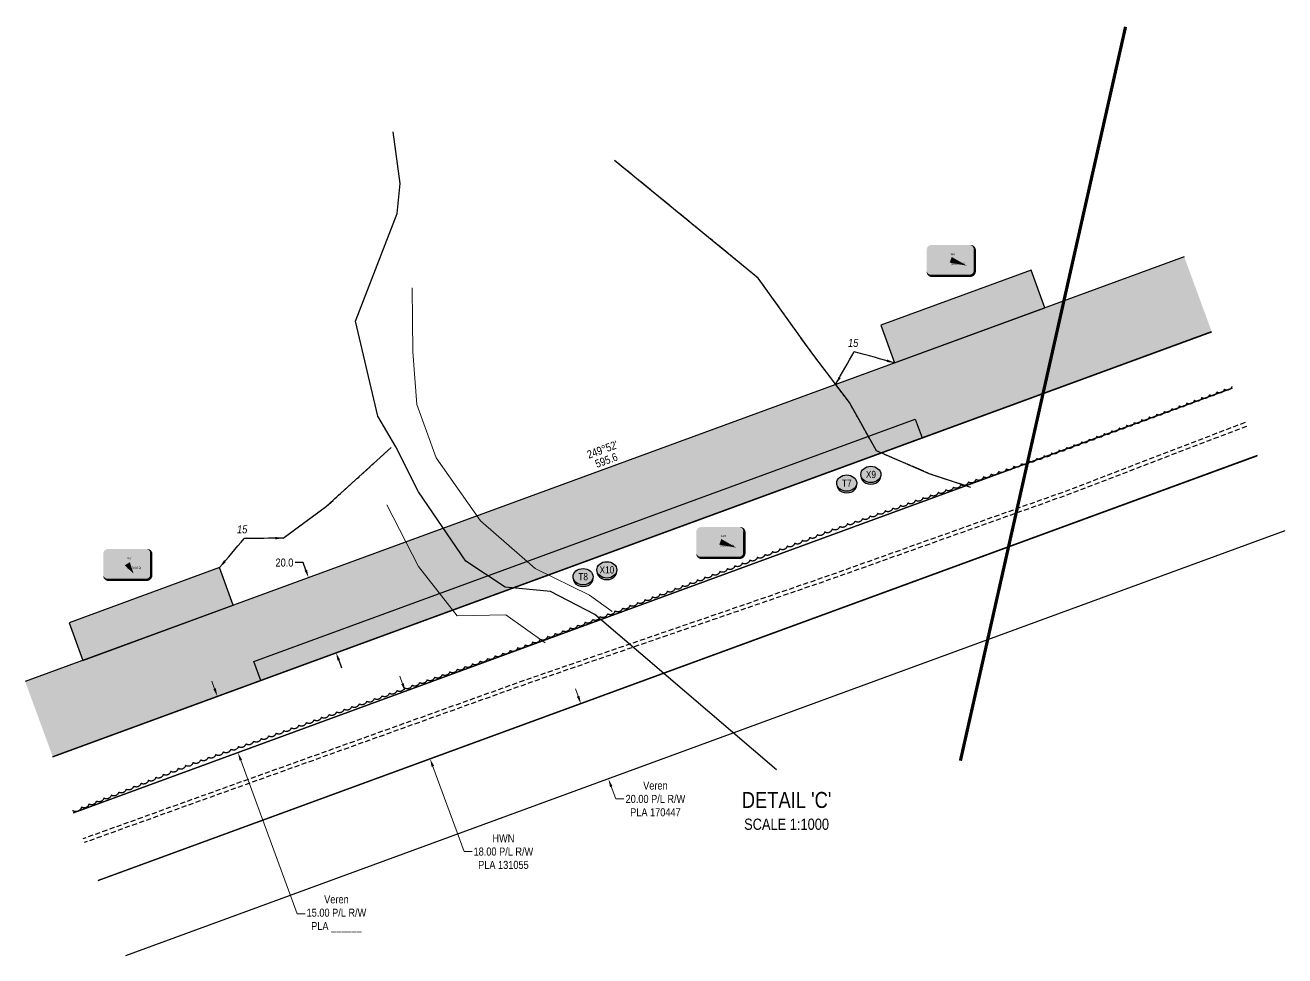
# Model space of a CAD drawing. Extents: x 399452 to 415540, y 6060435 to 6067869.
# Drawn here: x 403990 to 405563, y 6064286 to 6065448 of the extents above; entities that cross this region are included whole.
import ezdxf
from ezdxf.enums import TextEntityAlignment as Align

# ---------------------------------------------------------------- set-up
doc = ezdxf.new("R2018")
doc.units = 0
doc.header["$LTSCALE"] = 5
doc.header["$PDSIZE"] = 0.5
for name, pattern in [('0', [1, 1, 0]), ('DASHDOT2', [12.7, 6.35, -3.175, 0, -3.175]), ('foc-TOPO-ephemeral', [6.25, 3.125, -0.625, 0.625, -0.625, 0.625, -0.625]), ('UG_PIPE', [1.875, 1.25, -0.625])]:
    doc.linetypes.add(name, pattern=pattern)
doc.layers.get('Defpoints').update_dxf_attribs({"color": 9})
for name, color, linetype, lineweight in [('AS-GENERAL', 48, 'Continuous', 18), ('C-RW-T', 13, 'Continuous', 9), ('F-RW-T', 190, 'Continuous', 9), ('T-TIE-T', 201, 'Continuous', 18)]:
    doc.layers.add(name, color=color, linetype=linetype, lineweight=lineweight)
for name, color, linetype in [('AS-PIPE-UG', 44, 'UG_PIPE'), ('AS-WILDLIFE', 131, 'DASHDOT2'), ('C-RW', 13, 'Continuous'), ('DETAIL-T', 7, 'Continuous'), ('F-RW', 190, 'Continuous'), ('L-BD1', 253, 'Continuous'), ('P-CROSSINGS', 250, 'Continuous'), ('P-PROPOSED', 10, 'Continuous'), ('P-PROPOSED-H', 21, 'Continuous'), ('P-TEMP-BLOCKS', 250, 'Continuous'), ('P-TEMP-H', 41, 'Continuous'), ('P-TEMP_LOG DECK', 46, 'Continuous'), ('P-TEMP_WORKSPACE', 46, 'Continuous'), ('P-TXT', 4, 'Continuous'), ('T-BUSH', 110, '0'), ('T-CREEK', 160, 'Continuous'), ('T-DRAW', 143, 'foc-TOPO-ephemeral')]:
    doc.layers.add(name, color=color, linetype=linetype)
doc.styles.add('80CG', font='ARIALN.TTF', dxfattribs={"height": 10})
doc.styles.add('80L', font='ARIALN.TTF', dxfattribs={"height": 10})
doc.styles.add('Crossing', font='ARIALN.TTF', dxfattribs={"height": 10})
doc.styles.add('foc-LtypeFont', font='ARIALN.TTF', dxfattribs={"height": 7.35})
doc.styles.get("Standard").update_dxf_attribs({"font": 'ARIALN.TTF'})
doc.linetypes.add('foc-TOPO-flowdirection-NOLINE', pattern='A,0,[">",foc-LtypeFont,S=0.3,R=0,X=0,Y=-0.945],-20,[">",foc-LtypeFont,S=0.3,R=0,X=0,Y=-0.945],0', length=20)
doc.dimstyles.new('Compass 5 000', dxfattribs={"dimscale": 5, "dimtxt": 9, "dimasz": 2, "dimexe": 0.2, "dimexo": 0.0625, "dimgap": 0.5, "dimtad": 0, "dimtih": 1, "dimtoh": 1, "dimzin": 0, "dimdsep": 46, "dimtxsty": '80CG', "dimcen": 0.1, "dimse1": 1, "dimse2": 1, "dimclrd": 256, "dimclrt": 256, "dimaunit": 1, "dimadec": 4, "dimazin": 0, "dimtfac": 0.06, "dimtofl": 0, "dimtmove": 0, "dimatfit": 1, "dimfxl": 0.2, "dimtolj": 1, "dimtzin": 0, "dimlwd": -1, "dimarcsym": 0})

# ---------------------------------------------------------------- blocks, each defined once
blk = doc.blocks.new('*U153')
at = {"true_color": 0xff8aff}
h = blk.add_hatch(color=211, dxfattribs=at)
edge = h.paths.add_edge_path()
edge.add_line((-24, -20), (24, -20))
edge.add_arc((24, -14), 6, 270, 360)
edge.add_line((30, -14), (30, 12.5))
edge.add_arc((24, 12.5), 6, 0, 90)
edge.add_line((24, 18.5), (-24, 18.5))
edge.add_arc((-24, 12.5), 6, 90, 180)
edge.add_line((-30, 12.5), (-30, -14))
edge.add_arc((-24, -14), 6, 180, 270)
at = {"color": 250, "flags": 128}
blk.add_lwpolyline([(-24, -20, 3, 3, 0), (24, -20, 3, 3, 0.414214), (30, -14, 3, 3, 0), (30, 12.5, 3, 0, 0.414214), (24, 18.5, 0, 0, 0), (-24, 18.5, 0, 0, 0.414214), (-30, 12.5, 0, 0, 0), (-30, -14, 0, 3, 0.414214)], format="xyseb", close=True, dxfattribs=at)
at = {"flags": 128}
blk.add_lwpolyline([(20.1, -7.3, 0, 7.5, 0), (0, 0, 0, 0, 0)], format="xyseb", dxfattribs=at)
at = {"color": 250, "lineweight": 30, "flags": 104}
blk.add_attdef('TEMP_AREA_W1', text='', height=12, dxfattribs=at).set_placement((0, 8.3), align=Align.MIDDLE_CENTER)
blk.add_attdef('ENTER_TEXT', text='', height=9, dxfattribs=at).set_placement((0, -3.6), align=Align.TOP_CENTER)
blk = doc.blocks.new('*U156')
at = {"true_color": 0xff8aff}
h = blk.add_hatch(color=211, dxfattribs=at)
edge = h.paths.add_edge_path()
edge.add_line((-24, -20), (24, -20))
edge.add_arc((24, -14), 6, 270, 360)
edge.add_line((30, -14), (30, 12.5))
edge.add_arc((24, 12.5), 6, 0, 90)
edge.add_line((24, 18.5), (-24, 18.5))
edge.add_arc((-24, 12.5), 6, 90, 180)
edge.add_line((-30, 12.5), (-30, -14))
edge.add_arc((-24, -14), 6, 180, 270)
at = {"color": 250, "flags": 128}
blk.add_lwpolyline([(-24, -20, 3, 3, 0), (24, -20, 3, 3, 0.414214), (30, -14, 3, 3, 0), (30, 12.5, 3, 0, 0.414214), (24, 18.5, 0, 0, 0), (-24, 18.5, 0, 0, 0.414214), (-30, 12.5, 0, 0, 0), (-30, -14, 0, 3, 0.414214)], format="xyseb", close=True, dxfattribs=at)
at = {"flags": 128}
blk.add_lwpolyline([(7.8, -12.2, 0, 7.5, 0), (0, 0, 0, 0, 0)], format="xyseb", dxfattribs=at)
at = {"color": 250, "lineweight": 30, "flags": 104}
blk.add_attdef('TEMP_AREA_W1', text='', height=12, dxfattribs=at).set_placement((0, 8.3), align=Align.MIDDLE_CENTER)
blk.add_attdef('ENTER_TEXT', text='', height=9, dxfattribs=at).set_placement((0, -3.6), align=Align.TOP_CENTER)
blk = doc.blocks.new('*D152')
at = {"layer": 'C-RW-T', "transparency": 16777216}
for p, q in [((404680.3, 6064610.5), (404676.9, 6064619.9)), ((404721.6, 6064497.7), (404727.3, 6064482.3)), ((404727.3, 6064482.3), (404737.3, 6064482.3))]:
    blk.add_line(p, q, dxfattribs=at)
for points in [[(404681.9, 6064611.1), (404678.7, 6064610), (404683.7, 6064601.2)], [(404723.2, 6064498.3), (404720.1, 6064497.1), (404718.2, 6064507.1)]]:
    blk.add_solid(points, dxfattribs=at)
at = {"layer": 'Defpoints', "color": 0, "transparency": 16777216}
for p in [(405429.9, 6064874.5), (405464.4, 6064780.4), (404718.2, 6064507.1)]:
    blk.add_point(p, dxfattribs=at)
at = {"layer": 'C-RW-T', "transparency": 16777216, "insert": (404776.8, 6064482.3), "char_height": 10, "attachment_point": 5, "style": '80CG'}
blk.add_mtext('\\A1;Veren\\P20.00 P/L R/W\\PPLA 170447', dxfattribs=at)
blk = doc.blocks.new('*D151')
at = {"layer": 'C-RW-T', "transparency": 16777216}
for p, q in [((404226.4, 6064620), (404222.9, 6064629.4)), ((404259, 6064530.9), (404329.4, 6064338.9)), ((404329.4, 6064338.9), (404339.4, 6064338.9))]:
    blk.add_line(p, q, dxfattribs=at)
for points in [[(404227.9, 6064620.6), (404224.8, 6064619.4), (404229.8, 6064610.6)], [(404260.6, 6064531.4), (404257.5, 6064530.3), (404255.6, 6064540.2)]]:
    blk.add_solid(points, dxfattribs=at)
at = {"layer": 'Defpoints', "color": 0, "transparency": 16777216}
for p in [(404293.5, 6064634), (404229.8, 6064610.6), (404319.3, 6064563.6)]:
    blk.add_point(p, dxfattribs=at)
at = {"layer": 'C-RW-T', "transparency": 16777216, "insert": (404378.5, 6064338.9), "char_height": 10, "attachment_point": 5, "style": '80CG'}
blk.add_mtext('\\A1;Veren\\P15.00 P/L R/W\\PPLA ______', dxfattribs=at)
blk = doc.blocks.new('xing2')
h = blk.add_hatch(color=50)
h.dxf.hatch_style = 1
edge = h.paths.add_edge_path()
edge.add_ellipse((0, 0), major_axis=(-12.5, 0), ratio=0.816297, start_angle=0, end_angle=360)
h = blk.add_hatch(color=250)
h.dxf.hatch_style = 1
edge = h.paths.add_edge_path()
edge.add_ellipse((0, -2), major_axis=(-12.5, 0), ratio=0.816297, start_angle=0, end_angle=180)
edge.add_line((12.5, -2), (12.5, 0))
edge.add_ellipse((0, 0), major_axis=(-12.5, 0), ratio=0.816297, start_angle=0, end_angle=180, ccw=False)
edge.add_line((-12.5, 0), (-12.5, -2))
at = {"color": 250}
blk.add_ellipse((0, 0), major_axis=(-12.5, 0), ratio=0.816297, dxfattribs=at)
blk.add_ellipse((0, -2), major_axis=(-12.5, 0), ratio=0.816297, start_param=0, end_param=3.141593, dxfattribs=at)
at = {"color": 250, "style": 'Crossing'}
blk.add_attdef('CROSSING', text='', height=9, dxfattribs=at).set_placement((0.1, 0), align=Align.MIDDLE_CENTER)
at = {"color": 250, "style": 'Crossing', "flags": 1}
for tag, p in [('OWNER', (0.1, -12.5)), ('DESCRIPTION', (0.1, -25.8)), ('LOCATION', (0.1, -39.3)), ('DWG_REF', (0.1, -52.8))]:
    blk.add_attdef(tag, text='', height=9, dxfattribs=at).set_placement(p, align=Align.MIDDLE_CENTER)
blk = doc.blocks.new('*D154')
at = {"layer": 'Defpoints', "color": 0, "transparency": 16777216}
for p in [(404336.9, 6064756.2), (404343.7, 6064758.7), (404371.2, 6064662.5)]:
    blk.add_point(p, dxfattribs=at)
at = {"layer": 'P-TXT', "transparency": 16777216}
for p, q in [((404336.8, 6064777.4), (404326.8, 6064777.4)), ((404340.3, 6064768.1), (404336.8, 6064777.4)), ((404381.5, 6064655.6), (404384.9, 6064646.2))]:
    blk.add_line(p, q, dxfattribs=at)
for points in [[(404341.8, 6064768.6), (404338.7, 6064767.5), (404343.7, 6064758.7)], [(404383.1, 6064656.2), (404379.9, 6064655), (404378, 6064665)]]:
    blk.add_solid(points, dxfattribs=at)
at = {"layer": 'P-TXT', "transparency": 16777216, "insert": (404313.6, 6064777.4), "char_height": 10, "attachment_point": 5, "style": '80CG'}
blk.add_mtext('\\A1;20.0', dxfattribs=at)
blk = doc.blocks.new('*D155')
at = {"layer": 'Defpoints', "color": 0, "transparency": 16777216}
for p in [(404507.5, 6064632.6), (404538.4, 6064548.2), (404495.5, 6064532.4)]:
    blk.add_point(p, dxfattribs=at)
at = {"layer": 'F-RW-T', "transparency": 16777216}
for p, q in [((404461.1, 6064626.2), (404457.6, 6064635.6)), ((404498.9, 6064523), (404537.9, 6064416.6)), ((404537.9, 6064416.6), (404547.9, 6064416.6))]:
    blk.add_line(p, q, dxfattribs=at)
for points in [[(404462.6, 6064626.8), (404459.5, 6064625.6), (404464.5, 6064616.8)], [(404500.5, 6064523.6), (404497.3, 6064522.5), (404495.5, 6064532.4)]]:
    blk.add_solid(points, dxfattribs=at)
at = {"layer": 'F-RW-T', "transparency": 16777216, "insert": (404587, 6064416.6), "char_height": 10, "attachment_point": 5, "style": '80CG'}
blk.add_mtext('\\A1;HWN\\P18.00 P/L R/W\\PPLA 131055', dxfattribs=at)
blk = doc.blocks.new('Well_proximity')
h = blk.add_hatch(color=191)
h.dxf.hatch_style = 1
edge = h.paths.add_edge_path()
edge.add_ellipse((0, 0), major_axis=(-12.5, 0), ratio=0.816297, start_angle=0, end_angle=360)
h = blk.add_hatch(color=250)
h.dxf.hatch_style = 1
edge = h.paths.add_edge_path()
edge.add_ellipse((0, -2), major_axis=(-12.5, 0), ratio=0.816297, start_angle=0, end_angle=180)
edge.add_line((12.5, -2), (12.5, 0))
edge.add_ellipse((0, 0), major_axis=(-12.5, 0), ratio=0.816297, start_angle=0, end_angle=180, ccw=False)
edge.add_line((-12.5, 0), (-12.5, -2))
at = {"color": 250}
blk.add_ellipse((0, 0), major_axis=(-12.5, 0), ratio=0.816297, dxfattribs=at)
blk.add_ellipse((0, -2), major_axis=(-12.5, 0), ratio=0.816297, start_param=0, end_param=3.141593, dxfattribs=at)
at = {"color": 250, "style": '80L'}
blk.add_attdef('CROSSING', text='', height=9, dxfattribs=at).set_placement((0.1, 0), align=Align.MIDDLE_CENTER)

msp = doc.modelspace()

# ---------------------------------------------------------------- hatches: boundary and pattern name
at = {"layer": 'P-PROPOSED-H'}
h = msp.add_hatch(color=256, dxfattribs=at)
h.dxf.hatch_style = 1
h.paths.add_polyline_path([(405471.419, 6065065.581), (405437.005, 6065159.429), (403989.889, 6064628.971), (404024.291, 6064535.118)])
at = {"layer": 'P-TEMP-H'}
h = msp.add_hatch(color=256, dxfattribs=at)
h.dxf.hatch_style = 1
h.paths.add_polyline_path([(405075.413, 6065026.883), (405263.118, 6065095.689), (405245.916, 6065142.615), (405058.212, 6065073.809)])
h = msp.add_hatch(color=256, dxfattribs=at)
h.dxf.hatch_style = 1
h.paths.add_polyline_path([(404275.499, 6064653.823), (405101.16, 6064956.694), (405109.766, 6064933.233), (404284.105, 6064630.362)])
h = msp.add_hatch(color=256, dxfattribs=at)
h.dxf.hatch_style = 1
h.paths.add_polyline_path([(404061.995, 6064655.402), (404249.699, 6064724.207), (404232.498, 6064771.134), (404044.793, 6064702.328)])

# ---------------------------------------------------------------- linework, layer by layer
at = {"layer": 'AS-GENERAL', "flags": 128}
for points in [[(404472.944, 6065120.4), (404473.709, 6065040.545), (404478.709, 6064974.87), (404502.869, 6064908.465), (404558.409, 6064829.65), (404626.564, 6064770.205), (404694.419, 6064736.92), (404722.679, 6064716.42)], [(404639.094, 6064677.36), (404590.229, 6064712.055), (404529.054, 6064710.995), (404480.949, 6064772.57), (404441.499, 6064849.595)]]:
    msp.add_lwpolyline(points, dxfattribs=at)
at = {"layer": 'AS-PIPE-UG', "flags": 128}
for points in [[(405512.969, 6064952.273), (405288.03, 6064866.103), (404998.727, 6064762.992), (404616.512, 6064631.475), (404215.165, 6064487.648), (404061.906, 6064432.505)], [(405514.69, 6064947.58), (405289.764, 6064861.415), (405000.379, 6064758.275), (404618.169, 6064626.76), (404216.854, 6064482.945), (404063.626, 6064427.812)]]:
    msp.add_lwpolyline(points, dxfattribs=at)
at = {"layer": 'AS-WILDLIFE', "const_width": 3.998, "flags": 128}
msp.add_lwpolyline([(405363.83, 6065446.451), (405314.305, 6065226.362), (405157.625, 6064530.084)], dxfattribs=at)
at = {"layer": 'C-RW'}
for points in [[(404024.237, 6064535.266), (405471.338, 6065065.803)], [(405497.148, 6064995.417), (404050.039, 6064464.877)], [(404081.002, 6064380.409), (405528.121, 6064910.953)], [(405562.673, 6064817.155), (404115.221, 6064286.49)]]:
    msp.add_lwpolyline(points, dxfattribs=at)
at = {"layer": 'F-RW'}
for points in [[(404050.039, 6064464.877), (405497.148, 6064995.417)], [(405528.07, 6064911.092), (404080.994, 6064380.43)]]:
    msp.add_lwpolyline(points, dxfattribs=at)
at = {"layer": 'P-PROPOSED'}
for points in [[(405437.005, 6065159.429), (403989.889, 6064628.971)], [(404024.291, 6064535.118), (405471.419, 6065065.581)]]:
    msp.add_lwpolyline(points, dxfattribs=at)
at = {"layer": 'P-TEMP_LOG DECK', "flags": 128}
msp.add_lwpolyline([(404275.499, 6064653.823), (405101.16, 6064956.694), (405109.766, 6064933.233), (404284.105, 6064630.362)], close=True, dxfattribs=at)
at = {"layer": 'P-TEMP_WORKSPACE'}
for points in [[(405075.413, 6065026.883), (405263.118, 6065095.689), (405245.916, 6065142.615), (405058.212, 6065073.809)], [(404061.995, 6064655.402), (404249.699, 6064724.207), (404232.498, 6064771.134), (404044.793, 6064702.328)]]:
    msp.add_lwpolyline(points, close=True, dxfattribs=at)
at = {"layer": 'T-BUSH', "flags": 128}
msp.add_lwpolyline([(405496.465, 6064997.255, -0.52056705), (405487.089, 6064993.789, -0.52056705), (405477.712, 6064990.327, -0.52056705), (405468.335, 6064986.864, -0.52056705), (405458.958, 6064983.401, -0.52056705), (405449.581, 6064979.938, -0.52056705), (405440.204, 6064976.476, -0.52056705), (405430.828, 6064973.013, -0.52056705), (405421.451, 6064969.55, -0.52056705), (405412.074, 6064966.087, -0.52056705), (405402.697, 6064962.625, -0.52056705), (405393.32, 6064959.162, -0.52056705), (405383.943, 6064955.699, -0.52056705), (405374.566, 6064952.237, -0.52056705), (405365.189, 6064948.774, -0.52056705), (405355.812, 6064945.311, -0.52056705), (405346.435, 6064941.848, -0.52056705), (405337.058, 6064938.386, -0.52056705), (405327.681, 6064934.923, -0.52056705), (405318.304, 6064931.46, -0.52056705), (405308.927, 6064927.997, -0.52056705), (405299.55, 6064924.535, -0.52056705), (405290.173, 6064921.072, -0.52056705), (405280.796, 6064917.609, -0.52056705), (405271.419, 6064914.147, -0.52056705), (405262.042, 6064910.684, -0.52056705), (405252.609, 6064907.378, -0.52056705), (405243.16, 6064904.117, -0.52056705), (405233.711, 6064900.856, -0.52056705), (405224.262, 6064897.596, -0.52056705), (405214.813, 6064894.335, -0.52056705), (405205.364, 6064891.074, -0.52056705), (405195.915, 6064887.814, -0.52056705), (405186.466, 6064884.553, -0.52056705), (405177.016, 6064881.292, -0.52056705), (405167.567, 6064878.032, -0.52056705), (405158.118, 6064874.771, -0.52056705), (405148.669, 6064871.51, -0.52056705), (405139.22, 6064868.25, -0.52056705), (405129.771, 6064864.989, -0.52056705), (405120.322, 6064861.728, -0.52056705), (405110.873, 6064858.468, -0.52056705), (405101.423, 6064855.207, -0.52056705), (405091.974, 6064851.946, -0.52056705), (405082.525, 6064848.686, -0.52056705), (405073.076, 6064845.425, -0.52056705), (405063.627, 6064842.164, -0.52056705), (405054.178, 6064838.904, -0.52056705), (405044.729, 6064835.643, -0.52056705), (405035.28, 6064832.382, -0.52056705), (405025.83, 6064829.122, -0.52056705), (405016.381, 6064825.861, -0.52056705), (405006.932, 6064822.6, -0.52056705), (404997.493, 6064819.312, -0.52056705), (404988.141, 6064815.782, -0.52056705), (404978.789, 6064812.252, -0.52056705), (404969.437, 6064808.722, -0.52056705), (404960.086, 6064805.193, -0.52056705), (404950.734, 6064801.663, -0.52056705), (404941.382, 6064798.133, -0.52056705), (404932.03, 6064794.603, -0.52056705), (404922.678, 6064791.074, -0.52056705), (404913.326, 6064787.544, -0.52056705), (404903.974, 6064784.014, -0.52056705), (404894.622, 6064780.484, -0.52056705), (404885.27, 6064776.955, -0.52056705), (404875.918, 6064773.425, -0.52056705), (404866.566, 6064769.895, -0.52056705), (404857.214, 6064766.365, -0.52056705), (404847.862, 6064762.836, -0.52056705), (404838.51, 6064759.306, -0.52056705), (404829.158, 6064755.776, -0.52056705), (404819.807, 6064752.246, -0.52056705), (404810.455, 6064748.717, -0.52056705), (404801.103, 6064745.187, -0.52056705), (404791.751, 6064741.657, -0.52056705), (404782.399, 6064738.127, -0.52056705), (404773.047, 6064734.598, -0.52056705), (404763.695, 6064731.068, -0.52056705), (404754.343, 6064727.538, -0.52056705), (404744.991, 6064724.008, -0.52056705), (404735.639, 6064720.479, -0.52056705), (404726.287, 6064716.949, -0.52056705), (404716.935, 6064713.419, -0.52056705), (404707.583, 6064709.889, -0.52056705), (404698.231, 6064706.36, -0.52056705), (404688.879, 6064702.83, -0.52056705), (404679.527, 6064699.3, -0.52056705), (404670.176, 6064695.77, -0.52056705), (404660.824, 6064692.241, -0.52056705), (404651.472, 6064688.711, -0.52056705), (404642.12, 6064685.181, -0.52056705), (404632.768, 6064681.651, -0.52056705), (404623.416, 6064678.122, -0.52056705), (404614.064, 6064674.592, -0.52056705), (404604.712, 6064671.062, -0.52056705), (404595.333, 6064667.607, -0.52056705), (404585.908, 6064664.278, -0.52056705), (404576.482, 6064660.948, -0.52056705), (404567.057, 6064657.619, -0.52056705), (404557.632, 6064654.29, -0.52056705), (404548.207, 6064650.96, -0.52056705), (404538.782, 6064647.631, -0.52056705), (404529.357, 6064644.301, -0.52056705), (404519.932, 6064640.972, -0.52056705), (404510.507, 6064637.642, -0.52056705), (404501.082, 6064634.313, -0.52056705), (404491.656, 6064630.984, -0.52056705), (404482.231, 6064627.654, -0.52056705), (404472.806, 6064624.325, -0.52056705), (404463.381, 6064620.995, -0.52056705), (404453.956, 6064617.666, -0.52056705), (404444.531, 6064614.337, -0.52056705), (404435.106, 6064611.007, -0.52056705), (404425.681, 6064607.678, -0.52056705), (404416.256, 6064604.348, -0.52056705), (404406.83, 6064601.019, -0.52056705), (404397.405, 6064597.689, -0.52056705), (404387.98, 6064594.36, -0.52056705), (404378.555, 6064591.031, -0.52056705), (404369.13, 6064587.701, -0.52056705), (404359.705, 6064584.372, -0.52056705), (404350.28, 6064581.042, -0.52056705), (404340.855, 6064577.713, -0.52056705), (404331.43, 6064574.383, -0.52056705), (404322.004, 6064571.054, -0.52056705), (404312.579, 6064567.725, -0.52056705), (404303.154, 6064564.395, -0.52056705), (404293.729, 6064561.066, -0.52056705), (404284.304, 6064557.736, -0.52056705), (404274.879, 6064554.407, -0.52056705), (404265.454, 6064551.078, -0.52056705), (404256.029, 6064547.748, -0.52056705), (404246.604, 6064544.419, -0.52056705), (404237.178, 6064541.089, -0.52056705), (404227.753, 6064537.76, -0.52056705), (404218.328, 6064534.43, -0.52056705), (404208.903, 6064531.101, -0.52056705), (404199.478, 6064527.772, -0.52056705), (404190.131, 6064524.234, -0.52056705), (404180.851, 6064520.519, -0.52056705), (404171.571, 6064516.804, -0.52056705), (404162.291, 6064513.09, -0.52056705), (404153.011, 6064509.375, -0.52056705), (404143.731, 6064505.66, -0.52056705), (404134.451, 6064501.945, -0.52056705), (404125.171, 6064498.231, -0.52056705), (404115.891, 6064494.516, -0.52056705), (404106.611, 6064490.801, -0.52056705), (404097.331, 6064487.086, -0.52056705), (404088.051, 6064483.371, -0.52056705), (404078.771, 6064479.657, -0.52056705), (404069.491, 6064475.942, -0.52056705), (404060.211, 6064472.227, -0.52056705), (404048.909, 6064467.703, -0.52056705)], format="xyb", dxfattribs=at)
at = {"layer": 'T-CREEK', "linetype": 'foc-TOPO-flowdirection-NOLINE', "flags": 128}
msp.add_lwpolyline([(404927.97, 6064518.75), (404701.054, 6064712.575), (404645.824, 6064741.3), (404589.069, 6064746.7), (404540.289, 6064779.12), (404480.959, 6064865.79), (404452.719, 6064922.195), (404430.324, 6064960.265), (404402.334, 6065078.72), (404454.544, 6065213.455), (404457.939, 6065250.935), (404449.46, 6065315.214)], dxfattribs=at)
at = {"layer": 'T-CREEK', "flags": 128}
msp.add_lwpolyline([(404927.97, 6064518.75), (404701.054, 6064712.575), (404645.824, 6064741.3), (404589.069, 6064746.7), (404540.289, 6064779.12), (404480.959, 6064865.79), (404452.719, 6064922.195), (404430.324, 6064960.265), (404402.334, 6065078.72), (404454.544, 6065213.455), (404457.939, 6065250.935), (404449.46, 6065315.214)], dxfattribs=at)
at = {"layer": 'T-DRAW', "flags": 128}
for points in [[(405170.834, 6064871.09), (405118.534, 6064888.475), (405052.854, 6064917.04), (405018.984, 6064977.21), (404972.089, 6065039.26), (404905.164, 6065132.63), (404725.859, 6065279.49)], [(404312.064, 6064808.065), (404366.264, 6064847.87), (404447.039, 6064921.245)]]:
    msp.add_lwpolyline(points, dxfattribs=at)
at = {"layer": 'T-DRAW', "linetype": 'foc-TOPO-flowdirection-NOLINE', "flags": 128}
for points in [[(405170.834, 6064871.09), (405118.534, 6064888.475), (405052.854, 6064917.04), (405018.984, 6064977.21), (404972.089, 6065039.26), (404905.164, 6065132.63), (404725.859, 6065279.49)], [(404312.064, 6064808.065), (404366.264, 6064847.87), (404447.039, 6064921.245)]]:
    msp.add_lwpolyline(points, dxfattribs=at)

# ---------------------------------------------------------------- block references
at = {"layer": 'P-CROSSINGS', "xscale": 0.999589, "yscale": 0.999589, "zscale": 0.999589}
for p, values in [((405045.814, 6064887.485), {'CROSSING': 'X9'}), ((404716.111, 6064768.391), {'CROSSING': 'X10'})]:
    msp.add_blockref('xing2', p, dxfattribs=at).add_auto_attribs(values)
at = {"layer": 'P-CROSSINGS', "color": 4, "xscale": 0.999589, "yscale": 0.999589, "zscale": 0.999589}
for p, values in [((405015.648, 6064876.685), {'CROSSING': 'T7'}), ((404686.466, 6064759.865), {'CROSSING': 'T8'})]:
    msp.add_blockref('Well_proximity', p, dxfattribs=at).add_auto_attribs(values)
at = {"layer": 'P-TEMP-BLOCKS'}
ref = msp.add_blockref('*U153', (405145.528, 6065155.523), dxfattribs=dict(at, xscale=0.999589, yscale=0.999589, zscale=0.999589))
lines = msp.add_mtext('W6', dxfattribs={"layer": '0', "color": 250, "insert": (405145.528, 6065163.784), "char_height": 2.5, "attachment_point": 1})
ref.add_attrib('TEMP_AREA_W1', '', (405145.528, 6065163.784), dxfattribs={"flags": 104}).embed_mtext(lines)
lines = msp.add_mtext('(10.0x40.0)', dxfattribs={"layer": '0', "color": 250, "insert": (405145.534, 6065151.9), "char_height": 2.5, "attachment_point": 1})
ref.add_attrib('ENTER_TEXT', '', (405145.534, 6065151.9), dxfattribs={"flags": 104}).embed_mtext(lines)
ref = msp.add_blockref('*U153', (404857.823, 6064803.364), dxfattribs=dict(at, xscale=0.999589, yscale=0.999589, zscale=0.999589))
lines = msp.add_mtext('AR3', dxfattribs={"layer": '0', "color": 250, "insert": (404858.404, 6064811.789), "char_height": 2.5, "attachment_point": 1})
ref.add_attrib('TEMP_AREA_W1', '', (404858.404, 6064811.789), dxfattribs={"flags": 104}).embed_mtext(lines)
lines = msp.add_mtext('(5.0x176.0)', dxfattribs={"layer": '0', "color": 250, "insert": (404857.83, 6064799.742), "char_height": 2.5, "attachment_point": 1})
ref.add_attrib('ENTER_TEXT', '', (404857.83, 6064799.742), dxfattribs={"flags": 104}).embed_mtext(lines)
ref = msp.add_blockref('*U156', (404117.343, 6064775.968), dxfattribs=dict(at, xscale=0.999589, yscale=0.999589, zscale=0.999589))
lines = msp.add_mtext('W7', dxfattribs={"layer": '0', "color": 250, "insert": (404117.343, 6064784.229), "char_height": 2.5, "attachment_point": 1})
ref.add_attrib('TEMP_AREA_W1', '', (404117.343, 6064784.229), dxfattribs={"flags": 104}).embed_mtext(lines)
lines = msp.add_mtext('(10.0x40.0)', dxfattribs={"layer": '0', "color": 250, "insert": (404117.349, 6064772.346), "char_height": 2.5, "attachment_point": 1})
ref.add_attrib('ENTER_TEXT', '', (404117.349, 6064772.346), dxfattribs={"flags": 104}).embed_mtext(lines)

# ---------------------------------------------------------------- texts
at = {"layer": 'DETAIL-T', "color": 3, "insert": (404940.58, 6064467.332), "char_height": 19.99184, "width": 110.91871, "attachment_point": 5, "style": '80CG'}
msp.add_mtext("DETAIL 'C'\\P\\pxqc;{\\H0.7x;SCALE 1:1000}", dxfattribs=at)
at = {"layer": 'L-BD1'}
for s, p in [("249°52'", (404710.606, 6064918.581)), ('595.6', (404715.508, 6064905.207))]:
    msp.add_text(s, height=9.9959, rotation=20.131041, dxfattribs=at).set_placement(p, align=Align.MIDDLE_CENTER)
at = {"layer": 'T-TIE-T', "char_height": 9.99589, "attachment_point": 1, "style": '80L'}
for insert in [(405017.32, 6065056.763), (404254.463, 6064824.039)]:
    msp.add_mtext_dynamic_manual_height_columns('{\\fArial Narrow|b0|i1|c0|p34;15}', width=15.52999, gutter_width=49.979, heights=[0], dxfattribs=dict(at, insert=insert))

# ---------------------------------------------------------------- dimensions: what is measured, and where the dimension line sits
at = {"layer": 'C-RW-T'}
dim = msp.add_linear_dim(base=(404718.2, 6064507.081), p1=(405429.916, 6064874.472), p2=(405464.375, 6064780.394), angle=290.11701, text='Veren\\P20.00 P/L R/W\\PPLA 170447', dimstyle='Compass 5 000', override={"dimtxt": 10}, dxfattribs=at)
dim.commit()
dim.dimension.update_dxf_attribs({"geometry": '*D152', "text_midpoint": (404776.825, 6064482.267), "dimtype": 161})
dim = msp.add_linear_dim(base=(404229.796, 6064610.628), p1=(404319.285, 6064563.588), p2=(404293.479, 6064633.976), angle=110.133975, text='Veren\\P15.00 P/L R/W\\PPLA ______', dimstyle='Compass 5 000', dxfattribs=at)
dim.commit()
dim.dimension.update_dxf_attribs({"geometry": '*D151', "text_midpoint": (404378.481, 6064338.949), "dimtype": 161})
at = {"layer": 'F-RW-T'}
dim = msp.add_linear_dim(base=(404495.467, 6064532.423), p1=(404507.474, 6064632.581), p2=(404538.426, 6064548.177), angle=290.138667, text='HWN\\P18.00 P/L R/W\\PPLA 131055', dimstyle='Compass 5 000', dxfattribs=at)
dim.commit()
dim.dimension.update_dxf_attribs({"geometry": '*D155', "text_midpoint": (404587.025, 6064416.596), "dimtype": 161})
at = {"layer": 'P-TXT', "color": 4}
dim = msp.add_linear_dim(base=(404343.705, 6064758.667), p1=(404371.25, 6064662.488), p2=(404336.907, 6064756.175), angle=110.131041, text='20.0', dimstyle='Compass 5 000', dxfattribs=at)
dim.commit()
dim.dimension.update_dxf_attribs({"geometry": '*D154', "text_midpoint": (404313.616, 6064777.445), "dimtype": 161})

# ---------------------------------------------------------------- leaders
at = {"layer": 'T-TIE-T', "path_type": 1}
for points in [[(405001.828, 6064999.91), (405025.061, 6065040.61)], [(405075.413, 6065026.883), (405025.061, 6065040.61)]]:
    msp.add_leader(points, dimstyle='Compass 5 000', override={"dimgap": 0.5, "dimtad": 0}, dxfattribs=at)
for points in [[(404232.498, 6064771.134), (404263.299, 6064807.373)], [(404312.064, 6064808.065), (404263.299, 6064807.373)]]:
    msp.add_leader(points, dimstyle='Compass 5 000', dxfattribs=at)

doc.saveas('drawing.dxf')
